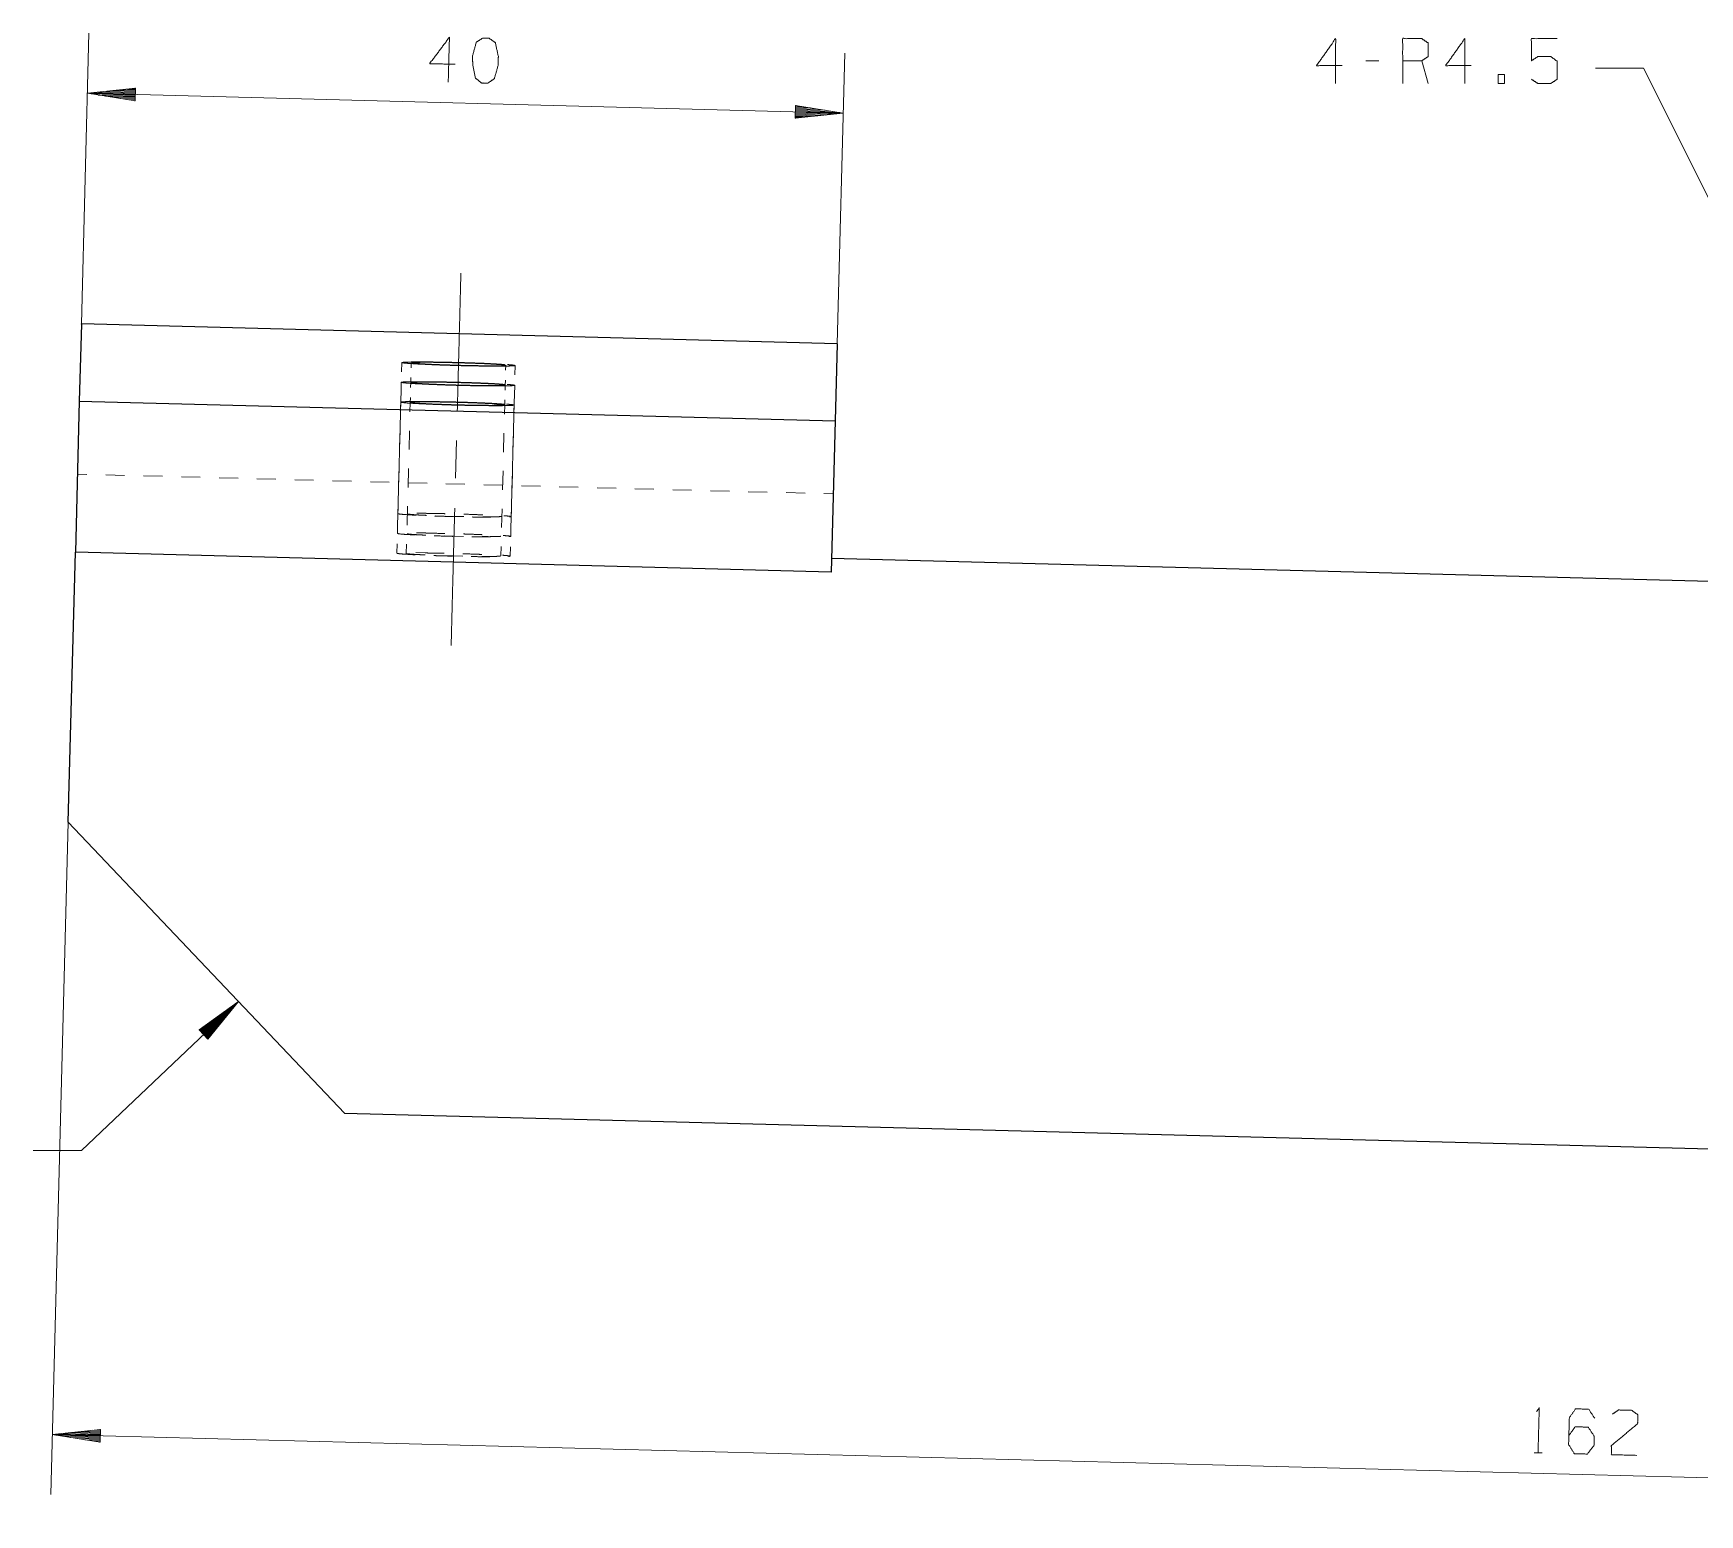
# Model space of a CAD drawing. Header units: millimetres. Extents: x 0 to 420, y 0 to 568.
# Drawn here: x 225.8 to 314, y 96 to 174.4 of the extents above; entities that cross this region are included whole.
import ezdxf

# ---------------------------------------------------------------- set-up
doc = ezdxf.new("R2010")
doc.units = ezdxf.units.MM
doc.layers.add('1', color=7, linetype='Continuous', true_color=0xffffff)

msp = doc.modelspace()

# ---------------------------------------------------------------- linework, layer by layer
at = {"layer": '1', "color": 13, "linetype": 'Continuous', "lineweight": 18}
for p, q in [((228.367, 159.002), (228.77, 174.379)), ((268.353, 157.955), (268.756, 173.331)), ((310.999, 172.535), (308.459, 172.535)), ((331.309, 131.89), (310.999, 172.535)), ((231.234, 171.472), (228.686, 171.205)), ((228.686, 171.205), (231.217, 170.804)), ((268.673, 170.158), (228.686, 171.205)), ((231.225, 171.113), (228.879, 171.174)), ((231.226, 171.164), (228.88, 171.225)), ((231.224, 171.062), (229.263, 171.113)), ((231.228, 171.214), (229.267, 171.266)), ((231.222, 171.011), (229.647, 171.052)), ((231.229, 171.265), (229.654, 171.306)), ((231.23, 171.316), (230.041, 171.347)), ((231.232, 171.367), (230.428, 171.388)), ((231.233, 171.417), (230.815, 171.428)), ((231.234, 171.468), (231.202, 171.469)), ((231.234, 171.468), (231.202, 171.469)), ((231.217, 170.804), (231.234, 171.472)), ((231.221, 170.96), (230.032, 170.992)), ((231.22, 170.91), (230.416, 170.931)), ((231.218, 170.859), (230.801, 170.87)), ((231.217, 170.808), (231.185, 170.809)), ((231.217, 170.808), (231.185, 170.809)), ((266.142, 170.558), (266.125, 169.89)), ((266.125, 169.89), (268.673, 170.158)), ((266.132, 170.148), (268.092, 170.097)), ((266.133, 170.199), (268.479, 170.137)), ((266.134, 170.249), (268.481, 170.188)), ((266.136, 170.3), (268.096, 170.249)), ((266.137, 170.351), (267.712, 170.31)), ((266.138, 170.402), (267.327, 170.371)), ((266.14, 170.453), (266.943, 170.432)), ((266.141, 170.503), (266.559, 170.492)), ((268.673, 170.158), (266.142, 170.558)), ((266.142, 170.554), (266.174, 170.553)), ((266.142, 170.554), (266.174, 170.553)), ((266.125, 169.894), (266.157, 169.893)), ((266.125, 169.894), (266.157, 169.893)), ((266.126, 169.945), (266.544, 169.934)), ((266.128, 169.996), (266.931, 169.975)), ((266.129, 170.046), (267.318, 170.015)), ((266.13, 170.097), (267.705, 170.056)), ((227.677, 132.637), (226.745, 97.069)), ((228.367, 115.27), (236.675, 123.154)), ((236.675, 123.154), (234.602, 121.649)), ((234.745, 121.498), (235.888, 122.582)), ((234.78, 121.461), (236.203, 122.811)), ((234.815, 121.424), (236.518, 123.04)), ((234.85, 121.388), (236.553, 123.003)), ((234.885, 121.351), (236.308, 122.701)), ((235.063, 121.163), (236.675, 123.154)), ((234.602, 121.649), (235.063, 121.163)), ((234.605, 121.645), (234.628, 121.667)), ((234.605, 121.645), (234.628, 121.667)), ((234.64, 121.609), (234.943, 121.896)), ((234.675, 121.572), (235.258, 122.125)), ((234.71, 121.535), (235.573, 122.354)), ((234.92, 121.314), (236.063, 122.398)), ((234.955, 121.277), (235.818, 122.096)), ((234.99, 121.24), (235.573, 121.793)), ((235.025, 121.203), (235.328, 121.491)), ((235.06, 121.166), (235.083, 121.188)), ((235.06, 121.166), (235.083, 121.188)), ((228.367, 115.27), (225.827, 115.27)), ((229.376, 100.511), (226.828, 100.243)), ((229.376, 100.507), (229.344, 100.507)), ((229.376, 100.507), (229.344, 100.507)), ((229.359, 99.842), (229.376, 100.511)), ((226.828, 100.243), (229.359, 99.842)), ((226.828, 100.243), (388.773, 96.002)), ((229.367, 100.151), (227.02, 100.212)), ((229.368, 100.202), (227.022, 100.263)), ((229.365, 100.1), (227.405, 100.152)), ((229.369, 100.253), (227.409, 100.304)), ((229.364, 100.049), (227.789, 100.091)), ((229.371, 100.303), (227.796, 100.345)), ((229.363, 99.999), (228.174, 100.03)), ((229.372, 100.354), (228.183, 100.385)), ((229.361, 99.948), (228.558, 99.969)), ((229.373, 100.405), (228.57, 100.426)), ((229.36, 99.897), (228.942, 99.908)), ((229.375, 100.456), (228.957, 100.467)), ((229.359, 99.846), (229.327, 99.847)), ((229.359, 99.846), (229.327, 99.847))]:
    msp.add_line(p, q, dxfattribs=at)
at = {"layer": '1', "color": 95, "linetype": 'Continuous', "lineweight": 18}
for p, q in [((296.991, 172.923), (296.32, 172.923)), ((299.603, 171.723), (299.268, 172.923)), ((305.21, 99.283), (305.634, 99.272))]:
    msp.add_line(p, q, dxfattribs=at)
at = {"layer": '1', "color": 30, "linetype": 'Continuous', "lineweight": 25}
for p, q in [((228.367, 158.998), (228.26, 154.916)), ((268.353, 157.955), (228.367, 159.002)), ((268.353, 157.951), (268.246, 153.869)), ((228.26, 154.916), (228.051, 146.922)), ((228.26, 154.916), (268.246, 153.869)), ((268.246, 153.869), (268.037, 145.875)), ((227.677, 132.637), (228.051, 146.922)), ((268.037, 145.875), (228.051, 146.922)), ((390.014, 143.391), (268.055, 146.585)), ((227.677, 132.637), (242.279, 117.249)), ((242.279, 117.249), (389.228, 113.401))]:
    msp.add_line(p, q, dxfattribs=at)
at = {"layer": '1', "color": 43, "linetype": 'Continuous', "lineweight": 18}
for p, q in [((245.319, 156.959), (245.306, 156.46)), ((245.819, 156.946), (245.812, 156.685)), ((245.799, 156.161), (245.792, 155.9)), ((250.79, 155.769), (250.797, 156.03)), ((250.811, 156.554), (250.817, 156.815)), ((251.317, 156.802), (251.304, 156.303)), ((245.28, 155.46), (245.254, 154.461)), ((245.292, 155.913), (245.279, 155.413)), ((245.792, 155.9), (245.785, 155.638)), ((250.783, 155.507), (250.79, 155.769)), ((251.278, 155.303), (251.252, 154.304)), ((251.29, 155.756), (251.277, 155.256)), ((245.253, 154.414), (245.226, 153.414)), ((245.264, 154.866), (245.251, 154.366)), ((245.764, 154.853), (245.751, 154.353)), ((245.771, 155.115), (245.764, 154.853)), ((250.749, 154.222), (250.763, 154.722)), ((250.763, 154.722), (250.769, 154.984)), ((251.251, 154.257), (251.224, 153.257)), ((251.262, 154.709), (251.249, 154.209)), ((245.228, 153.462), (245.202, 152.462)), ((245.225, 153.367), (245.199, 152.368)), ((245.725, 153.354), (245.699, 152.355)), ((250.697, 152.224), (250.723, 153.223)), ((251.223, 153.21), (251.197, 152.211)), ((251.226, 153.305), (251.199, 152.305)), ((245.2, 152.415), (245.174, 151.416)), ((251.198, 152.258), (251.172, 151.259)), ((228.659, 151.045), (228.159, 151.058)), ((230.658, 150.992), (229.658, 151.018)), ((232.657, 150.94), (231.658, 150.966)), ((234.657, 150.888), (233.657, 150.914)), ((236.656, 150.835), (235.656, 150.861)), ((238.655, 150.783), (237.656, 150.809)), ((240.655, 150.731), (239.655, 150.757)), ((245.173, 151.368), (245.147, 150.369)), ((245.175, 151.463), (245.149, 150.464)), ((245.673, 151.355), (245.647, 150.356)), ((250.645, 150.225), (250.671, 151.224)), ((251.171, 151.211), (251.145, 150.212)), ((251.173, 151.306), (251.147, 150.307)), ((242.654, 150.678), (241.654, 150.704)), ((244.653, 150.626), (243.654, 150.652)), ((245.148, 150.416), (245.122, 149.417)), ((246.653, 150.573), (245.653, 150.6)), ((248.652, 150.521), (247.652, 150.547)), ((250.651, 150.469), (249.652, 150.495)), ((251.146, 150.259), (251.12, 149.26)), ((252.651, 150.416), (251.651, 150.443)), ((254.65, 150.364), (253.65, 150.39)), ((256.649, 150.312), (255.649, 150.338)), ((258.648, 150.259), (257.649, 150.286)), ((260.648, 150.207), (259.648, 150.233)), ((262.647, 150.155), (261.647, 150.181)), ((264.646, 150.102), (263.647, 150.128)), ((266.646, 150.05), (265.646, 150.076)), ((268.145, 150.011), (267.645, 150.024)), ((245.121, 149.37), (245.094, 148.37)), ((245.123, 149.465), (245.11, 148.965)), ((245.62, 149.357), (245.594, 148.357)), ((246.611, 148.994), (246.116, 148.997)), ((250.592, 148.226), (250.619, 149.226)), ((251.118, 149.213), (251.092, 148.213)), ((251.121, 149.307), (251.108, 148.808)), ((245.096, 148.418), (245.083, 147.918)), ((247.61, 148.836), (248.107, 148.821)), ((248.107, 148.821), (248.604, 148.81)), ((251.094, 148.261), (251.08, 147.761)), ((245.068, 147.371), (245.055, 146.871)), ((245.568, 147.358), (245.555, 146.858)), ((246.583, 147.947), (246.089, 147.95)), ((247.583, 147.789), (248.08, 147.774)), ((248.08, 147.774), (248.577, 147.763)), ((250.553, 146.727), (250.566, 147.227)), ((251.066, 147.214), (251.053, 146.714)), ((246.556, 146.9), (246.061, 146.903)), ((247.556, 146.742), (248.052, 146.728)), ((248.052, 146.728), (248.549, 146.716))]:
    msp.add_line(p, q, dxfattribs=at)
at = {"layer": '1', "color": 252, "linetype": 'Continuous', "lineweight": 18}
msp.add_line((248.212, 152.84), (248.16, 150.834), dxfattribs=at)
at = {"layer": '1', "color": 95, "linetype": 'Continuous', "lineweight": 18}
for points, knots in [([(248.136, 172.739), (246.793, 172.774), (247.837, 174.172), (247.775, 171.798)], [0, 0, 0.24587, 0.565296, 1, 1]), ([(249.874, 171.743), (250.216, 171.984), (250.411, 172.679), (250.424, 173.154), (250.266, 173.883), (249.936, 174.117), (249.601, 174.126), (249.259, 173.91), (249.063, 173.189), (249.068, 172.714), (249.209, 172.01), (249.538, 171.751), (249.874, 171.743)], [0, 0, 0.067524, 0.183971, 0.260584, 0.380945, 0.446142, 0.500304, 0.565502, 0.68586, 0.762527, 0.878307, 0.945835, 1, 1]), ([(295.051, 172.673), (293.707, 172.673), (294.715, 174.098), (294.715, 171.723)], [0, 0, 0.24587, 0.565296, 1, 1]), ([(298.26, 171.723), (298.26, 174.098), (299.268, 174.098), (299.603, 173.873), (299.603, 173.148), (299.268, 172.923), (298.26, 172.923)], [0, 0, 0.400951, 0.571036, 0.639278, 0.761673, 0.829914, 1, 1]), ([(301.88, 172.673), (300.537, 172.673), (301.544, 174.098), (301.544, 171.723)], [0, 0, 0.24587, 0.565295, 1, 1]), ([(305.072, 171.948), (305.408, 171.723), (306.097, 171.723), (306.433, 171.948), (306.433, 172.898), (306.097, 173.148), (305.408, 173.148), (305.072, 172.923), (305.072, 174.098), (306.433, 174.098)], [0, 0, 0.062227, 0.168345, 0.230572, 0.376816, 0.441265, 0.547383, 0.60961, 0.79049, 1, 1]), ([(303.308, 171.723), (303.644, 171.723), (303.644, 172.198), (303.308, 172.198), (303.308, 171.723)], [0, 0, 0.207092, 0.5, 0.707092, 1, 1]), ([(305.338, 101.456), (305.485, 101.652), (305.422, 99.278)], [0, 0, 0.093489, 1, 1]), ([(307.052, 100.185), (307.382, 100.652), (308.071, 100.634), (308.394, 100.15), (308.382, 99.675), (308.034, 99.209), (307.345, 99.227), (307.039, 99.711), (307.076, 101.135), (307.407, 101.602), (308.096, 101.584), (308.419, 101.1)], [0, 0, 0.076964, 0.169763, 0.248075, 0.312019, 0.390331, 0.483129, 0.560092, 0.751927, 0.82889, 0.921688, 1, 1]), ([(309.359, 101.325), (309.683, 101.542), (310.372, 101.524), (310.701, 101.29), (310.689, 100.815), (309.297, 99.651), (309.302, 99.176), (310.645, 99.141)], [0, 0, 0.069691, 0.192978, 0.265275, 0.350228, 0.674743, 0.759755, 1, 1])]:
    msp.add_open_spline(points, degree=1, knots=knots, dxfattribs=at)
at = {"layer": '1', "color": 252, "linetype": 'Continuous', "lineweight": 18}
for points, knots in [([(248.444, 161.685), (248.361, 158.511), (248.254, 154.427)], [0, 0, 0.437316, 1, 1]), ([(248.118, 149.247), (248.011, 145.163), (247.928, 141.989)], [0, 0, 0.562683, 1, 1])]:
    msp.add_open_spline(points, degree=1, knots=knots, dxfattribs=at)
at = {"layer": '1', "color": 30, "linetype": 'Continuous', "lineweight": 25}
for points, knots in [([(228.367, 158.998), (228.367, 159.001), (228.367, 159.002)], [0, 0, 0.751285, 1, 1]), ([(268.353, 157.951), (268.353, 157.954), (268.353, 157.955)], [0, 0, 0.751285, 1, 1]), ([(248.32, 156.946), (249.024, 156.925), (249.671, 156.901), (250.208, 156.874), (250.592, 156.849), (250.792, 156.825), (250.792, 156.807), (250.591, 156.794), (250.206, 156.789), (249.668, 156.79), (249.021, 156.8), (248.317, 156.815), (247.613, 156.837), (246.966, 156.861), (246.428, 156.888), (246.044, 156.913), (245.844, 156.936), (245.845, 156.955), (246.046, 156.968), (246.431, 156.973), (246.969, 156.971), (247.616, 156.962), (248.32, 156.946)], [0, 0, 0.070856, 0.135974, 0.190086, 0.228818, 0.249064, 0.250938, 0.271185, 0.309918, 0.36403, 0.429147, 0.500001, 0.570855, 0.635973, 0.690085, 0.728817, 0.749065, 0.750939, 0.771184, 0.809917, 0.864029, 0.929148, 1, 1]), ([(248.293, 155.9), (248.997, 155.879), (249.643, 155.854), (250.181, 155.828), (250.565, 155.802), (250.765, 155.779), (250.764, 155.76), (250.563, 155.747), (250.178, 155.742), (249.641, 155.744), (248.993, 155.753), (248.289, 155.769), (247.585, 155.79), (246.938, 155.815), (246.401, 155.841), (246.017, 155.867), (245.817, 155.89), (245.817, 155.908), (246.018, 155.921), (246.403, 155.926), (246.941, 155.925), (247.588, 155.915), (248.293, 155.9)], [0, 0, 0.070856, 0.135974, 0.190086, 0.228818, 0.249064, 0.250937, 0.271185, 0.309917, 0.36403, 0.429147, 0.500001, 0.570855, 0.635973, 0.690085, 0.728817, 0.749065, 0.750938, 0.771184, 0.809916, 0.864029, 0.929148, 1, 1]), ([(248.265, 154.853), (248.969, 154.832), (249.616, 154.807), (250.153, 154.781), (250.537, 154.755), (250.737, 154.732), (250.737, 154.713), (250.536, 154.701), (250.151, 154.695), (249.613, 154.697), (248.966, 154.706), (248.262, 154.722), (247.558, 154.743), (246.911, 154.768), (246.374, 154.794), (245.989, 154.82), (245.789, 154.843), (245.79, 154.862), (245.991, 154.874), (246.376, 154.88), (246.914, 154.878), (247.561, 154.869), (248.265, 154.853)], [0, 0, 0.070856, 0.135974, 0.190086, 0.228818, 0.249064, 0.250937, 0.271184, 0.309917, 0.36403, 0.429146, 0.500001, 0.570854, 0.635972, 0.690084, 0.728816, 0.749064, 0.750939, 0.771184, 0.809917, 0.864029, 0.929148, 1, 1])]:
    msp.add_open_spline(points, degree=1, knots=knots, dxfattribs=at)
at = {"layer": '1', "color": 30, "linetype": 'Continuous', "lineweight": 13}
for points, knots in [([(246.82, 156.988), (246.199, 156.992), (245.722, 156.988), (245.422, 156.977), (245.319, 156.959), (245.421, 156.936), (245.72, 156.91), (246.197, 156.881), (246.817, 156.852), (247.541, 156.825), (248.317, 156.802), (249.093, 156.785), (249.816, 156.774), (250.438, 156.77), (250.915, 156.774), (251.215, 156.785), (251.317, 156.802), (251.215, 156.825), (250.916, 156.852)], [0, 0, 0.07852, 0.138788, 0.17672, 0.189875, 0.203063, 0.241027, 0.301321, 0.379861, 0.471305, 0.569426, 0.667543, 0.758973, 0.837494, 0.897761, 0.935694, 0.948848, 0.962036, 1, 1]), ([(246.793, 155.941), (246.171, 155.945), (245.694, 155.941), (245.394, 155.93), (245.292, 155.913), (245.394, 155.89), (245.693, 155.863), (246.169, 155.834), (246.79, 155.805), (247.513, 155.779), (248.289, 155.756), (249.066, 155.738), (249.789, 155.727), (250.41, 155.723), (250.887, 155.727), (251.187, 155.738), (251.29, 155.756), (251.188, 155.779), (250.889, 155.805)], [0, 0, 0.07852, 0.138788, 0.176721, 0.189875, 0.203063, 0.241027, 0.301321, 0.379861, 0.471305, 0.569426, 0.667543, 0.758973, 0.837494, 0.897761, 0.935694, 0.948848, 0.962036, 1, 1]), ([(246.765, 154.895), (246.144, 154.898), (245.667, 154.895), (245.367, 154.884), (245.264, 154.866), (245.366, 154.843), (245.665, 154.816), (246.142, 154.787), (246.763, 154.759), (247.486, 154.732), (248.262, 154.709), (249.038, 154.691), (249.762, 154.68), (250.383, 154.676), (250.86, 154.68), (251.16, 154.691), (251.262, 154.709), (251.161, 154.732), (250.861, 154.759)], [0, 0, 0.07852, 0.138788, 0.17672, 0.189874, 0.203063, 0.241027, 0.301321, 0.379861, 0.471305, 0.569426, 0.667542, 0.758973, 0.837494, 0.897761, 0.935694, 0.948848, 0.962036, 1, 1])]:
    msp.add_open_spline(points, degree=1, knots=knots, dxfattribs=at)
at = {"layer": '1', "color": 43, "linetype": 'Continuous', "lineweight": 18}
for points, knots in [([(245.128, 148.968), (245.11, 148.965), (245.212, 148.942), (245.511, 148.915), (245.987, 148.886), (246.076, 148.882)], [0, 0, 0.018998, 0.124489, 0.428197, 0.910551, 1, 1]), ([(247.614, 148.963), (247.406, 148.968), (246.759, 148.977), (246.62, 148.977)], [0, 0, 0.208533, 0.859723, 1, 1]), ([(245.635, 148.951), (245.635, 148.942), (245.835, 148.919), (246.219, 148.893), (246.617, 148.874)], [0, 0, 0.009371, 0.211846, 0.599162, 1, 1]), ([(247.064, 148.841), (247.331, 148.831), (248.053, 148.809)], [0, 0, 0.270423, 1, 1]), ([(249.601, 148.899), (249.461, 148.906), (248.815, 148.931), (248.607, 148.937)], [0, 0, 0.140279, 0.791466, 1, 1]), ([(249.042, 148.788), (249.607, 148.779), (250.031, 148.777)], [0, 0, 0.57179, 1, 1]), ([(249.598, 148.795), (249.996, 148.794), (250.381, 148.8), (250.582, 148.812), (250.583, 148.822)], [0, 0, 0.400827, 0.788155, 0.990629, 1, 1]), ([(251.019, 148.793), (251.108, 148.808), (251.006, 148.831), (250.707, 148.858)], [0, 0, 0.181589, 0.392574, 1, 1]), ([(245.101, 147.921), (245.083, 147.918), (245.184, 147.895), (245.484, 147.868), (245.96, 147.84), (246.048, 147.836)], [0, 0, 0.018998, 0.124486, 0.428195, 0.91055, 1, 1]), ([(245.608, 147.904), (245.608, 147.895), (245.807, 147.872), (246.192, 147.846), (246.59, 147.827)], [0, 0, 0.009371, 0.211847, 0.599162, 1, 1]), ([(247.586, 147.916), (247.379, 147.921), (246.732, 147.93), (246.592, 147.931)], [0, 0, 0.208533, 0.859723, 1, 1]), ([(247.036, 147.794), (247.304, 147.784), (248.025, 147.763)], [0, 0, 0.270423, 1, 1]), ([(249.573, 147.852), (249.434, 147.859), (248.787, 147.884), (248.58, 147.89)], [0, 0, 0.140279, 0.791466, 1, 1]), ([(249.014, 147.741), (249.58, 147.732), (250.003, 147.73)], [0, 0, 0.57179, 1, 1]), ([(249.571, 147.749), (249.969, 147.747), (250.354, 147.753), (250.555, 147.766), (250.555, 147.775)], [0, 0, 0.400827, 0.788155, 0.990629, 1, 1]), ([(250.992, 147.746), (251.08, 147.761), (250.979, 147.784), (250.679, 147.811)], [0, 0, 0.18159, 0.39257, 1, 1]), ([(245.074, 146.875), (245.055, 146.871), (245.157, 146.848), (245.456, 146.822), (245.932, 146.793), (246.021, 146.789)], [0, 0, 0.018998, 0.124486, 0.428195, 0.91055, 1, 1]), ([(245.58, 146.858), (245.58, 146.848), (245.78, 146.825), (246.164, 146.8), (246.562, 146.78)], [0, 0, 0.009361, 0.211839, 0.599158, 1, 1]), ([(247.559, 146.869), (247.352, 146.874), (246.704, 146.883), (246.565, 146.884)], [0, 0, 0.208533, 0.859723, 1, 1]), ([(247.009, 146.747), (247.276, 146.737), (247.998, 146.716)], [0, 0, 0.270423, 1, 1]), ([(249.546, 146.806), (249.407, 146.813), (248.76, 146.837), (248.553, 146.843)], [0, 0, 0.140279, 0.791465, 1, 1]), ([(248.987, 146.694), (249.552, 146.686), (249.976, 146.683)], [0, 0, 0.57179, 1, 1]), ([(249.543, 146.702), (249.942, 146.701), (250.327, 146.706), (250.528, 146.719), (250.528, 146.728)], [0, 0, 0.400831, 0.788163, 0.990639, 1, 1]), ([(250.965, 146.699), (251.053, 146.714), (250.951, 146.737), (250.652, 146.764)], [0, 0, 0.18159, 0.392571, 1, 1])]:
    msp.add_open_spline(points, degree=1, knots=knots, dxfattribs=at)

doc.saveas('drawing.dxf')
